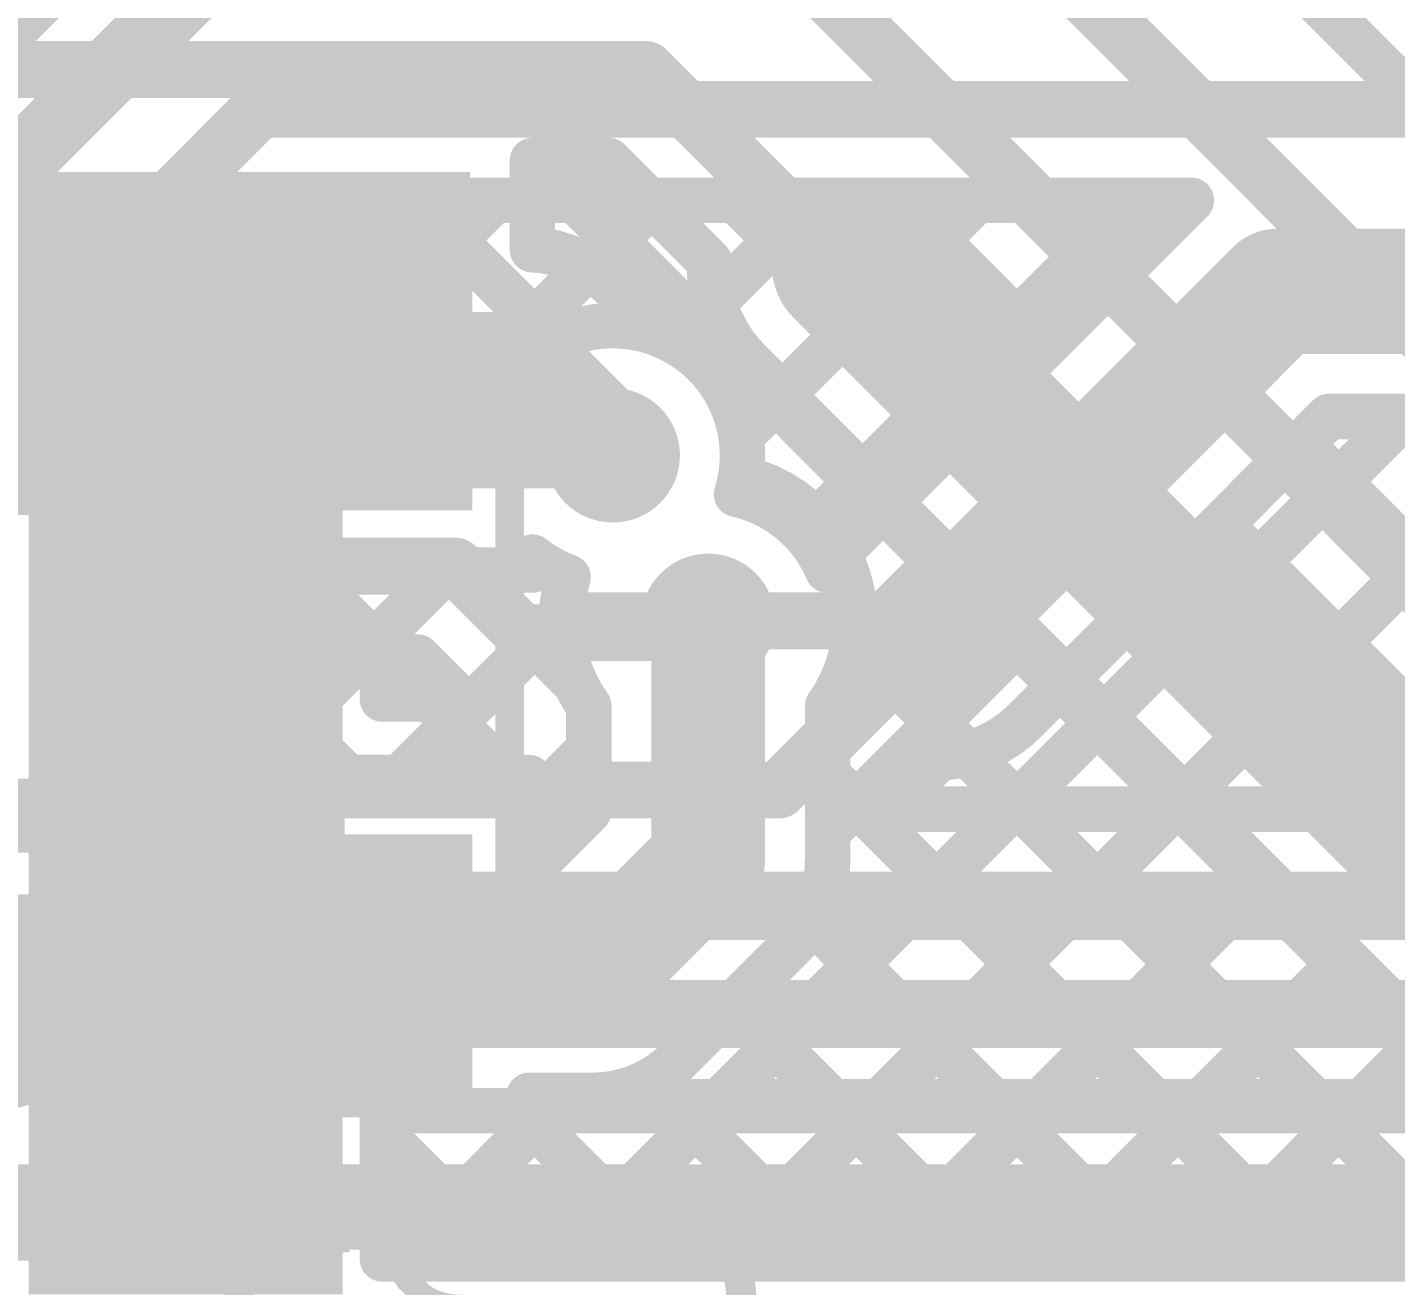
# Model space of a CAD drawing. Header units: millimetres. Extents: x 0 to 214, y 0 to 214.
# Drawn here: x 3.2532 to 3.4938, y 3.0142 to 3.2354 of the extents above; entities that cross this region are included whole.
import ezdxf

# ---------------------------------------------------------------- set-up
doc = ezdxf.new("R2010")
doc.units = ezdxf.units.MM
doc.header["$MEASUREMENT"] = 0
for name, color, linetype in [('BottomLayer', 5, 'Continuous'), ('BottomOverlay', 54, 'Continuous'), ('BottomPaste', 16, 'Continuous'), ('BottomSolder', 6, 'Continuous'), ('TopLayer', 1, 'Continuous'), ('TopOverlay', 2, 'Continuous'), ('TopPaste', 8, 'Continuous'), ('TopSolder', 216, 'Continuous'), ('ViaHoleLayer', 16, 'Continuous')]:
    doc.layers.add(name, color=color, linetype=linetype)
doc.styles.add('Arial', font='', dxfattribs={"height": 0.2})
doc.styles.get('Arial').set_extended_font_data('Arial')

# ---------------------------------------------------------------- blocks, each defined once
blk = doc.blocks.new('CAP_CASE_A_B_2')
at = {"layer": 'BottomLayer'}
for points in [[(-0.07421255, 0.0234252), (-0.03248025, 0.0234252), (-0.03248025, -0.0234252), (-0.07421255, -0.0234252)], [(-0.07421255, 0.0234252), (-0.03248025, 0.0234252), (-0.03248025, -0.0234252), (-0.07421255, -0.0234252)], [(0.03248035, 0.0234252), (0.07421265, 0.0234252), (0.07421265, -0.0234252), (0.03248035, -0.0234252)]]:
    blk.add_hatch(color=5, dxfattribs=at).paths.add_polyline_path(points)
at = {"layer": 'BottomPaste'}
for points in [[(-0.07421255, 0.0234252), (-0.03248025, 0.0234252), (-0.03248025, -0.0234252), (-0.07421255, -0.0234252)], [(-0.07421255, 0.0234252), (-0.03248025, 0.0234252), (-0.03248025, -0.0234252), (-0.07421255, -0.0234252)], [(0.03248035, 0.0234252), (0.07421265, 0.0234252), (0.07421265, -0.0234252), (0.03248035, -0.0234252)]]:
    blk.add_hatch(color=16, dxfattribs=at).paths.add_polyline_path(points)
at = {"layer": 'BottomSolder'}
for points in [[(-0.07821255, 0.0274252), (-0.02848025, 0.0274252), (-0.02848025, -0.0274252), (-0.07821255, -0.0274252)], [(-0.07821255, 0.0274252), (-0.02848025, 0.0274252), (-0.02848025, -0.0274252), (-0.07821255, -0.0274252)], [(0.02848035, 0.0274252), (0.07821265, 0.0274252), (0.07821265, -0.0274252), (0.02848035, -0.0274252)]]:
    blk.add_hatch(color=6, dxfattribs=at).paths.add_polyline_path(points)
at = {"layer": 'BottomOverlay', "const_width": 0.005}
for points in [[(0.059, 0.034), (-0.059, 0.034)], [(-0.0589999, 0.027), (-0.0589999, 0.034)], [(0.059, 0.027), (0.059, 0.034)], [(-0.0589999, -0.034), (-0.0589999, -0.027)], [(0.059, -0.034), (0.059, -0.027)], [(-0.0729536, -0.0399216), (-0.0729536, -0.0299216)], [(-0.068, -0.035), (-0.078, -0.035)], [(0.059, -0.034), (-0.059, -0.034)]]:
    blk.add_lwpolyline(points, dxfattribs=at)
at = {"layer": 'BottomOverlay', "const_width": 0.0025}
for points in [[(-0.06025, 0.034, 1), (-0.05775, 0.034, 1)], [(-0.0602499, 0.034, 1), (-0.0577499, 0.034, 1)], [(0.05775, 0.034, 1), (0.06025, 0.034, 1)], [(0.05775, 0.034, 1), (0.06025, 0.034, 1)], [(-0.0602499, 0.027, 1), (-0.0577499, 0.027, 1)], [(0.05775, 0.027, 1), (0.06025, 0.027, 1)], [(-0.0602499, -0.027, 1), (-0.0577499, -0.027, 1)], [(0.05775, -0.027, 1), (0.06025, -0.027, 1)], [(-0.0742036, -0.0299216, 1), (-0.0717036, -0.0299216, 1)], [(-0.07925, -0.035, 1), (-0.07675, -0.035, 1)], [(-0.06925, -0.035, 1), (-0.06675, -0.035, 1)], [(-0.06025, -0.034, 1), (-0.05775, -0.034, 1)], [(-0.0602499, -0.034, 1), (-0.0577499, -0.034, 1)], [(0.05775, -0.034, 1), (0.06025, -0.034, 1)], [(0.05775, -0.034, 1), (0.06025, -0.034, 1)], [(-0.0742036, -0.0399216, 1), (-0.0717036, -0.0399216, 1)]]:
    blk.add_lwpolyline(points, format="xyb", close=True, dxfattribs=at)
blk = doc.blocks.new('LQFP_100_10')
at = {"layer": 'TopLayer'}
for points in [[(0.28149605, 0.242126), (0.32874015, 0.242126), (0.32874015, 0.230315), (0.28149605, 0.230315)], [(0.28149605, 0.2224409), (0.32874015, 0.2224409), (0.32874015, 0.2106299), (0.28149605, 0.2106299)], [(0.28149605, 0.2027558), (0.32874015, 0.2027558), (0.32874015, 0.1909448), (0.28149605, 0.1909448)], [(0.28149605, 0.1830708), (0.32874015, 0.1830708), (0.32874015, 0.1712598), (0.28149605, 0.1712598)], [(0.28149605, 0.1633858), (0.32874015, 0.1633858), (0.32874015, 0.1515748), (0.28149605, 0.1515748)], [(0.28149605, 0.1437008), (0.32874015, 0.1437008), (0.32874015, 0.1318898), (0.28149605, 0.1318898)], [(0.28149605, 0.1240157), (0.32874015, 0.1240157), (0.32874015, 0.1122047), (0.28149605, 0.1122047)], [(0.28149605, 0.1043307), (0.32874015, 0.1043307), (0.32874015, 0.0925197), (0.28149605, 0.0925197)]]:
    blk.add_hatch(color=1, dxfattribs=at).paths.add_polyline_path(points)
at = {"layer": 'TopPaste'}
for points in [[(0.28149605, 0.242126), (0.32874015, 0.242126), (0.32874015, 0.230315), (0.28149605, 0.230315)], [(0.28149605, 0.2224409), (0.32874015, 0.2224409), (0.32874015, 0.2106299), (0.28149605, 0.2106299)], [(0.28149605, 0.2027558), (0.32874015, 0.2027558), (0.32874015, 0.1909448), (0.28149605, 0.1909448)], [(0.28149605, 0.1830708), (0.32874015, 0.1830708), (0.32874015, 0.1712598), (0.28149605, 0.1712598)], [(0.28149605, 0.1633858), (0.32874015, 0.1633858), (0.32874015, 0.1515748), (0.28149605, 0.1515748)], [(0.28149605, 0.1437008), (0.32874015, 0.1437008), (0.32874015, 0.1318898), (0.28149605, 0.1318898)], [(0.28149605, 0.1240157), (0.32874015, 0.1240157), (0.32874015, 0.1122047), (0.28149605, 0.1122047)], [(0.28149605, 0.1043307), (0.32874015, 0.1043307), (0.32874015, 0.0925197), (0.28149605, 0.0925197)]]:
    blk.add_hatch(color=8, dxfattribs=at).paths.add_polyline_path(points)
at = {"layer": 'TopSolder'}
for points in [[(0.27749605, 0.246126), (0.33274015, 0.246126), (0.33274015, 0.226315), (0.27749605, 0.226315)], [(0.27749605, 0.2264409), (0.33274015, 0.2264409), (0.33274015, 0.2066299), (0.27749605, 0.2066299)], [(0.27749605, 0.2067558), (0.33274015, 0.2067558), (0.33274015, 0.1869448), (0.27749605, 0.1869448)], [(0.27749605, 0.1870708), (0.33274015, 0.1870708), (0.33274015, 0.1672598), (0.27749605, 0.1672598)], [(0.27749605, 0.1673858), (0.33274015, 0.1673858), (0.33274015, 0.1475748), (0.27749605, 0.1475748)], [(0.27749605, 0.1477008), (0.33274015, 0.1477008), (0.33274015, 0.1278898), (0.27749605, 0.1278898)], [(0.27749605, 0.1280157), (0.33274015, 0.1280157), (0.33274015, 0.1082047), (0.27749605, 0.1082047)], [(0.27749605, 0.1083307), (0.33274015, 0.1083307), (0.33274015, 0.0885197), (0.27749605, 0.0885197)]]:
    blk.add_hatch(color=216, dxfattribs=at).paths.add_polyline_path(points)
at = {"layer": 'TopOverlay', "const_width": 0.005}
blk.add_lwpolyline([(0.255, 0.285), (0.285, 0.255)], dxfattribs=at)
at = {"layer": 'TopOverlay', "const_width": 0.0025}
blk.add_lwpolyline([(0.28375, 0.255, 1), (0.28625, 0.255, 1)], format="xyb", close=True, dxfattribs=at)
blk = doc.blocks.new('I__0805_B_261')
at = {"layer": 'BottomLayer'}
for points in [[(-0.06299205, 0.02598425), (-0.01574795, 0.02598425), (-0.01574795, -0.02598425), (-0.06299205, -0.02598425)], [(0.01574815, 0.02598425), (0.06299225, 0.02598425), (0.06299225, -0.02598425), (0.01574815, -0.02598425)]]:
    blk.add_hatch(color=5, dxfattribs=at).paths.add_polyline_path(points)
at = {"layer": 'BottomPaste'}
for points in [[(-0.06299205, 0.02598425), (-0.01574795, 0.02598425), (-0.01574795, -0.02598425), (-0.06299205, -0.02598425)], [(0.01574815, 0.02598425), (0.06299225, 0.02598425), (0.06299225, -0.02598425), (0.01574815, -0.02598425)]]:
    blk.add_hatch(color=16, dxfattribs=at).paths.add_polyline_path(points)
at = {"layer": 'BottomSolder'}
for points in [[(-0.06699205, 0.02998425), (-0.01174795, 0.02998425), (-0.01174795, -0.02998425), (-0.06699205, -0.02998425)], [(0.01174815, 0.02998425), (0.06699225, 0.02998425), (0.06699225, -0.02998425), (0.01174815, -0.02998425)]]:
    blk.add_hatch(color=6, dxfattribs=at).paths.add_polyline_path(points)
at = {"layer": 'BottomOverlay', "const_width": 0.005}
for points in [[(-0.0678425, -0.031), (-0.0678425, 0.031)], [(-0.0678425, 0.031), (0.068, 0.031)], [(0.068, -0.031), (0.068, 0.031)], [(-0.0678425, -0.031), (0.068, -0.031)]]:
    blk.add_lwpolyline(points, dxfattribs=at)
at = {"layer": 'BottomOverlay', "const_width": 0.0025}
for points in [[(-0.0690925, 0.031, 1), (-0.0665925, 0.031, 1)], [(-0.0690925, 0.031, 1), (-0.0665925, 0.031, 1)], [(0.06675, 0.031, 1), (0.06925, 0.031, 1)], [(0.06675, 0.031, 1), (0.06925, 0.031, 1)], [(-0.0690925, -0.031, 1), (-0.0665925, -0.031, 1)], [(-0.0690925, -0.031, 1), (-0.0665925, -0.031, 1)], [(0.06675, -0.031, 1), (0.06925, -0.031, 1)], [(0.06675, -0.031, 1), (0.06925, -0.031, 1)]]:
    blk.add_lwpolyline(points, format="xyb", close=True, dxfattribs=at)

msp = doc.modelspace()

# ---------------------------------------------------------------- hatches: boundary and pattern name
at = {"layer": 'BottomLayer'}
for points in [[(3.202, 3.151), (3.331, 3.151), (3.331, 3.21), (3.202, 3.21)], [(3.212, 3.048), (3.329, 3.048), (3.329, 3.083), (3.212, 3.083)]]:
    msp.add_hatch(color=5, dxfattribs=at).paths.add_polyline_path(points)
h = msp.add_hatch(color=5, dxfattribs=at)
edge = h.paths.add_edge_path()
edge.add_arc((3.3561409, 3.1601726), 0.011811, 0, 360)
h = msp.add_hatch(color=5, dxfattribs=at)
edge = h.paths.add_edge_path()
edge.add_arc((3.3729204, 3.1310795), 0.011811, 0, 360)
at = {"layer": 'BottomSolder'}
h = msp.add_hatch(color=6, dxfattribs=at)
edge = h.paths.add_edge_path()
edge.add_arc((3.3729204, 3.1310795), 0.0099055, 0, 360)
at = {"layer": 'TopLayer'}
h = msp.add_hatch(color=1, dxfattribs=at)
edge = h.paths.add_edge_path()
edge.add_arc((3.3561409, 3.1601726), 0.011811, 0, 360)
h = msp.add_hatch(color=1, dxfattribs=at)
edge = h.paths.add_edge_path()
edge.add_arc((3.3729204, 3.1310795), 0.011811, 0, 360)
at = {"layer": 'TopSolder'}
h = msp.add_hatch(color=216, dxfattribs=at)
edge = h.paths.add_edge_path()
edge.add_arc((3.3729204, 3.1310795), 0.0099055, 0, 360)
at = {"layer": 'ViaHoleLayer'}
h = msp.add_hatch(color=16, dxfattribs=at)
edge = h.paths.add_edge_path()
edge.add_arc((3.3561409, 3.1601726), 0.0059055, 0, 360)
h = msp.add_hatch(color=16, dxfattribs=at)
edge = h.paths.add_edge_path()
edge.add_arc((3.3729204, 3.1310795), 0.0059055, 0, 360)

# ---------------------------------------------------------------- linework, layer by layer
at = {"layer": 'BottomLayer'}
for points, const_width in [([(3.4087157, 3.3112843), (3.568, 3.152)], 0.008), ([(3.3961059, 3.2838941), (3.549, 3.131)], 0.01), ([(3.389, 3.246), (3.525, 3.11)], 0.01), ([(3.1289683, 3.228), (3.362, 3.228)], 0.01), ([(3.362, 3.228), (3.3966487, 3.1933513)], 0.01), ([(3.342, 3.212), (3.3553726, 3.212)], 0.008), ([(3.342, 3.196321), (3.342, 3.212)], 0.008), ([(3.3424821, 3.212), (3.5079821, 3.0465)], 0.008), ([(3.3553726, 3.212), (3.3731643, 3.1942083)], 0.008), ([(3.3518623, 3.193299), (3.3629679, 3.2044046)], 0.008), ([(3.3966487, 3.1933513), (3.702, 2.888)], 0.025), ([(3.3558518, 3.1901601), (3.3646915, 3.1813204)], 0.008), ([(3.3670523, 3.1802047), (3.3739851, 3.1871375)], 0.008), ([(3.304, 3.1753464), (3.3409671, 3.1753464)], 0.02), ([(3.3409671, 3.1753464), (3.3561409, 3.1601726)], 0.02), ([(3.3800317, 3.1767343), (3.5102679, 3.0464981)], 0.008), ([(3.3786981, 3.1635662), (3.3859489, 3.170817)], 0.008), ([(3.3919422, 3.148526), (3.4000911, 3.1566749)], 0.008), ([(3.3983481, 3.1266476), (3.4142332, 3.1425327)], 0.008), ([(3.258162, 3.14), (3.342, 3.14)], 0.008), ([(3.258162, 3.127883), (3.270279, 3.14)], 0.008), ([(3.258162, 3.0995987), (3.2985633, 3.14)], 0.008), ([(3.258162, 3.0993269), (3.258162, 3.14)], 0.008), ([(3.2730606, 3.14), (3.3095409, 3.1035197)], 0.008), ([(3.2903673, 3.1035197), (3.3268476, 3.14)], 0.008), ([(3.3013449, 3.14), (3.3378252, 3.1035197)], 0.008), ([(3.3296292, 3.14), (3.3495895, 3.1200397)], 0.008), ([(3.3729204, 3.0889204), (3.3729204, 3.1310795)], 0.02), ([(3.3186516, 3.1035197), (3.3471256, 3.1319937)], 0.008), ([(3.3511094, 3.1310795), (3.3729204, 3.1310795)], 0.01), ([(3.3729204, 3.1310795), (3.3947314, 3.1310795)], 0.01), ([(3.3939204, 3.0939356), (3.4283754, 3.1283906)], 0.008), ([(3.3985079, 3.1276899), (3.4796978, 3.0465)], 0.008), ([(3.258162, 3.1266143), (3.2812566, 3.1035197)], 0.008), ([(3.3519204, 3.0976188), (3.3519204, 3.1160726)], 0.008), ([(3.3939204, 3.0889204), (3.3939204, 3.1160726)], 0.008), ([(3.3747691, 3.0465), (3.4425175, 3.1142484)], 0.008), ([(3.3414252, 3.098009), (3.3519204, 3.1085042)], 0.008), ([(3.2665748, 3.1035197), (3.3414252, 3.1035197)], 0.008), ([(3.2665748, 3.094), (3.2665748, 3.1035197)], 0.008), ([(3.3378252, 3.1035197), (3.3414252, 3.0999197)], 0.008), ([(3.3414252, 3.0896535), (3.3414252, 3.1035197)], 0.008), ([(3.3939204, 3.1039931), (3.4514135, 3.0465)], 0.008), ([(3.201162, 3.0993269), (3.258162, 3.0993269)], 0.008), ([(3.2528902, 3.0943269), (3.2578902, 3.0993269)], 0.008), ([(3.2571651, 3.0993269), (3.262492, 3.094)], 0.008), ([(3.304, 3.0686535), (3.304, 3.0995196)], 0.01), ([(3.3414252, 3.0999197), (3.3478233, 3.0935217)], 0.008), ([(3.4030534, 3.0465), (3.4566597, 3.1001063)], 0.008), ([(3.3439551, 3.0896535), (3.3519204, 3.0976188)], 0.008), ([(3.198162, 3.0943269), (3.261162, 3.0943269)], 0.008), ([(3.261162, 3.094), (3.2665748, 3.094)], 0.008), ([(3.3526535, 3.0686535), (3.3729204, 3.0889204)], 0.02), ([(3.4313377, 3.0465), (3.4708018, 3.0859641)], 0.008), ([(3.3911441, 3.0784851), (3.4231292, 3.0465)], 0.008), ([(3.304, 3.0686535), (3.3526535, 3.0686535)], 0.02), ([(3.3675382, 3.0538398), (3.3877341, 3.0740357)], 0.008), ([(3.459622, 3.0465), (3.484944, 3.071822)], 0.008), ([(3.3775217, 3.0638233), (3.3948449, 3.0465)], 0.008), ([(3.4879063, 3.0465), (3.4990861, 3.0576798)], 0.008), ([(3.3627956, 3.050265), (3.3665606, 3.0465)], 0.008), ([(3.3414252, 3.0476535), (3.3526535, 3.0476535)], 0.008), ([(3.3414252, 3.0465), (3.51, 3.0465)], 0.008), ([(2.864, 3.028), (3.51, 3.028)], 0.015)]:
    msp.add_lwpolyline(points, dxfattribs=dict(at, const_width=const_width))
for points, const_width in [([(3.3595, 3.228, 1), (3.3645, 3.228, 1)], 0.005), ([(3.3595, 3.228, 1), (3.3645, 3.228, 1)], 0.005), ([(3.34, 3.212, 1), (3.344, 3.212, 1)], 0.004), ([(3.34, 3.212, 1), (3.344, 3.212, 1)], 0.004), ([(3.3404821, 3.212, 1), (3.3444821, 3.212, 1)], 0.004), ([(3.3533726, 3.212, 1), (3.3573726, 3.212, 1)], 0.004), ([(3.3533726, 3.212, 1), (3.3573726, 3.212, 1)], 0.004), ([(3.3609679, 3.2044046, 1), (3.3649679, 3.2044046, 1)], 0.004), ([(3.3903987, 3.1933513, 1), (3.4028987, 3.1933513, 1)], 0.0125), ([(3.34, 3.196321, 1), (3.344, 3.196321, 1)], 0.004), ([(3.34, 3.196321, 1), (3.344, 3.196321, 1)], 0.004), ([(3.34, 3.196321, 1), (3.344, 3.196321, 1)], 0.004), ([(3.3498623, 3.193299, 1), (3.3538623, 3.193299, 1)], 0.004), ([(3.3711643, 3.1942083, 1), (3.3751643, 3.1942083, 1)], 0.004), ([(3.3711643, 3.1942083, 1), (3.3751643, 3.1942083, 1)], 0.004), ([(3.3941487, 3.1933513, 1), (3.3991487, 3.1933513, 1)], 0.005), ([(3.3538163, 3.1901956, 1), (3.3578163, 3.1901956, 1)], 0.004), ([(3.3538518, 3.1901601, 1), (3.3578518, 3.1901601, 1)], 0.004), ([(3.3538518, 3.1901601, 1), (3.3578518, 3.1901601, 1)], 0.004), ([(3.3719851, 3.1871375, 1), (3.3759851, 3.1871375, 1)], 0.004), ([(3.299, 3.1753464, 1), (3.309, 3.1753464, 1)], 0.01), ([(3.3359671, 3.1753464, 1), (3.3459671, 3.1753464, 1)], 0.01), ([(3.3359671, 3.1753464, 1), (3.3459671, 3.1753464, 1)], 0.01), ([(3.3626915, 3.1813204, 1), (3.3666915, 3.1813204, 1)], 0.004), ([(3.3626915, 3.1813204, 1), (3.3666915, 3.1813204, 1)], 0.004), ([(3.3650523, 3.1802047, 1), (3.3690523, 3.1802047, 1)], 0.004), ([(3.3780317, 3.1767343, 1), (3.3820317, 3.1767343, 1)], 0.004), ([(3.3780317, 3.1767343, 1), (3.3820317, 3.1767343, 1)], 0.004), ([(3.3839489, 3.170817, 1), (3.3879489, 3.170817, 1)], 0.004), ([(3.3511409, 3.1601726, 1), (3.3611409, 3.1601726, 1)], 0.01), ([(3.3766981, 3.1635662, 1), (3.3806981, 3.1635662, 1)], 0.004), ([(3.3769519, 3.1601726, 1), (3.3809519, 3.1601726, 1)], 0.004), ([(3.3769519, 3.1601726, 1), (3.3809519, 3.1601726, 1)], 0.004), ([(3.376613, 3.1562549, 1), (3.380613, 3.1562549, 1)], 0.004), ([(3.376613, 3.1562549, 1), (3.380613, 3.1562549, 1)], 0.004), ([(3.3980911, 3.1566749, 1), (3.4020911, 3.1566749, 1)], 0.004), ([(3.3899422, 3.148526, 1), (3.3939422, 3.148526, 1)], 0.004), ([(3.34, 3.1422735, 1), (3.344, 3.1422735, 1)], 0.004), ([(3.4122332, 3.1425327, 1), (3.4162332, 3.1425327, 1)], 0.004), ([(3.256162, 3.14, 1), (3.260162, 3.14, 1)], 0.004), ([(3.256162, 3.14, 1), (3.260162, 3.14, 1)], 0.004), ([(3.268279, 3.14, 1), (3.272279, 3.14, 1)], 0.004), ([(3.2710606, 3.14, 1), (3.2750606, 3.14, 1)], 0.004), ([(3.2965633, 3.14, 1), (3.3005633, 3.14, 1)], 0.004), ([(3.2993449, 3.14, 1), (3.3033449, 3.14, 1)], 0.004), ([(3.3248476, 3.14, 1), (3.3288476, 3.14, 1)], 0.004), ([(3.3276292, 3.14, 1), (3.3316292, 3.14, 1)], 0.004), ([(3.34, 3.14, 1), (3.344, 3.14, 1)], 0.004), ([(3.3462784, 3.1387594, 1), (3.3502784, 3.1387594, 1)], 0.004), ([(3.3462784, 3.1387594, 1), (3.3502784, 3.1387594, 1)], 0.004), ([(3.3679204, 3.1310795, 1), (3.3779204, 3.1310795, 1)], 0.01), ([(3.3451256, 3.1319937, 1), (3.3491256, 3.1319937, 1)], 0.004), ([(3.3486094, 3.1310795, 1), (3.3536094, 3.1310795, 1)], 0.005), ([(3.3704204, 3.1310795, 1), (3.3754204, 3.1310795, 1)], 0.005), ([(3.3704204, 3.1310795, 1), (3.3754204, 3.1310795, 1)], 0.005), ([(3.3922314, 3.1310795, 1), (3.3972314, 3.1310795, 1)], 0.005), ([(3.3967314, 3.1310795, 1), (3.4007314, 3.1310795, 1)], 0.004), ([(3.3967314, 3.1310795, 1), (3.4007314, 3.1310795, 1)], 0.004), ([(3.256162, 3.127883, 1), (3.260162, 3.127883, 1)], 0.004), ([(3.3965079, 3.1276899, 1), (3.4005079, 3.1276899, 1)], 0.004), ([(3.4263754, 3.1283906, 1), (3.4303754, 3.1283906, 1)], 0.004), ([(3.256162, 3.1266143, 1), (3.260162, 3.1266143, 1)], 0.004), ([(3.3963481, 3.1266476, 1), (3.4003481, 3.1266476, 1)], 0.004), ([(3.3475895, 3.1200397, 1), (3.3515895, 3.1200397, 1)], 0.004), ([(3.3499204, 3.1160726, 1), (3.3539204, 3.1160726, 1)], 0.004), ([(3.3499204, 3.1160726, 1), (3.3539204, 3.1160726, 1)], 0.004), ([(3.3919204, 3.1160726, 1), (3.3959204, 3.1160726, 1)], 0.004), ([(3.3919204, 3.1160726, 1), (3.3959204, 3.1160726, 1)], 0.004), ([(3.4405175, 3.1142484, 1), (3.4445175, 3.1142484, 1)], 0.004), ([(3.3499204, 3.1085042, 1), (3.3539204, 3.1085042, 1)], 0.004), ([(3.2645748, 3.1035197, 1), (3.2685748, 3.1035197, 1)], 0.004), ([(3.2645748, 3.1035197, 1), (3.2685748, 3.1035197, 1)], 0.004), ([(3.2792566, 3.1035197, 1), (3.2832566, 3.1035197, 1)], 0.004), ([(3.2883673, 3.1035197, 1), (3.2923673, 3.1035197, 1)], 0.004), ([(3.3075409, 3.1035197, 1), (3.3115409, 3.1035197, 1)], 0.004), ([(3.3166516, 3.1035197, 1), (3.3206516, 3.1035197, 1)], 0.004), ([(3.3358252, 3.1035197, 1), (3.3398252, 3.1035197, 1)], 0.004), ([(3.3358252, 3.1035197, 1), (3.3398252, 3.1035197, 1)], 0.004), ([(3.3394252, 3.1035197, 1), (3.3434252, 3.1035197, 1)], 0.004), ([(3.3394252, 3.1035197, 1), (3.3434252, 3.1035197, 1)], 0.004), ([(3.3919204, 3.1039931, 1), (3.3959204, 3.1039931, 1)], 0.004), ([(3.2551651, 3.0993269, 1), (3.2591651, 3.0993269, 1)], 0.004), ([(3.2558902, 3.0993269, 1), (3.2598902, 3.0993269, 1)], 0.004), ([(3.256162, 3.0995987, 1), (3.260162, 3.0995987, 1)], 0.004), ([(3.256162, 3.0993269, 1), (3.260162, 3.0993269, 1)], 0.004), ([(3.256162, 3.0993269, 1), (3.260162, 3.0993269, 1)], 0.004), ([(3.3015, 3.0995196, 1), (3.3065, 3.0995196, 1)], 0.005), ([(3.3394252, 3.0999197, 1), (3.3434252, 3.0999197, 1)], 0.004), ([(3.3394252, 3.0999197, 1), (3.3434252, 3.0999197, 1)], 0.004), ([(3.4546597, 3.1001063, 1), (3.4586597, 3.1001063, 1)], 0.004), ([(3.3394252, 3.098009, 1), (3.3434252, 3.098009, 1)], 0.004), ([(3.3499204, 3.0976188, 1), (3.3539204, 3.0976188, 1)], 0.004), ([(3.3499204, 3.0976188, 1), (3.3539204, 3.0976188, 1)], 0.004), ([(3.2508902, 3.0943269, 1), (3.2548902, 3.0943269, 1)], 0.004), ([(3.259162, 3.0943269, 1), (3.263162, 3.0943269, 1)], 0.004), ([(3.259162, 3.094, 1), (3.263162, 3.094, 1)], 0.004), ([(3.260492, 3.094, 1), (3.264492, 3.094, 1)], 0.004), ([(3.2645748, 3.094, 1), (3.2685748, 3.094, 1)], 0.004), ([(3.2645748, 3.094, 1), (3.2685748, 3.094, 1)], 0.004), ([(3.3458233, 3.0935217, 1), (3.3498233, 3.0935217, 1)], 0.004), ([(3.3679204, 3.0889204, 1), (3.3779204, 3.0889204, 1)], 0.01), ([(3.3679204, 3.0889204, 1), (3.3779204, 3.0889204, 1)], 0.01), ([(3.3919204, 3.0939356, 1), (3.3959204, 3.0939356, 1)], 0.004), ([(3.3394252, 3.0896535, 1), (3.3434252, 3.0896535, 1)], 0.004), ([(3.3419551, 3.0896535, 1), (3.3459551, 3.0896535, 1)], 0.004), ([(3.3919204, 3.0889204, 1), (3.3959204, 3.0889204, 1)], 0.004), ([(3.3919204, 3.0889204, 1), (3.3959204, 3.0889204, 1)], 0.004), ([(3.3919204, 3.0889204, 1), (3.3959204, 3.0889204, 1)], 0.004), ([(3.4688018, 3.0859641, 1), (3.4728018, 3.0859641, 1)], 0.004), ([(3.3891441, 3.0784851, 1), (3.3931441, 3.0784851, 1)], 0.004), ([(3.299, 3.0686535, 1), (3.309, 3.0686535, 1)], 0.01), ([(3.3476535, 3.0686535, 1), (3.3576535, 3.0686535, 1)], 0.01), ([(3.3476535, 3.0686535, 1), (3.3576535, 3.0686535, 1)], 0.01), ([(3.3857341, 3.0740357, 1), (3.3897341, 3.0740357, 1)], 0.004), ([(3.3857341, 3.0740357, 1), (3.3897341, 3.0740357, 1)], 0.004), ([(3.3857696, 3.0740712, 1), (3.3897696, 3.0740712, 1)], 0.004), ([(3.482944, 3.071822, 1), (3.486944, 3.071822, 1)], 0.004), ([(3.3015, 3.0686535, 1), (3.3065, 3.0686535, 1)], 0.005), ([(3.3755217, 3.0638233, 1), (3.3795217, 3.0638233, 1)], 0.004), ([(3.3655027, 3.0538043, 1), (3.3695027, 3.0538043, 1)], 0.004), ([(3.3655382, 3.0538398, 1), (3.3695382, 3.0538398, 1)], 0.004), ([(3.3655382, 3.0538398, 1), (3.3695382, 3.0538398, 1)], 0.004), ([(3.3607956, 3.050265, 1), (3.3647956, 3.050265, 1)], 0.004), ([(3.3394252, 3.0476535, 1), (3.3434252, 3.0476535, 1)], 0.004), ([(3.3394252, 3.0465, 1), (3.3434252, 3.0465, 1)], 0.004), ([(3.3506535, 3.0476535, 1), (3.3546535, 3.0476535, 1)], 0.004), ([(3.3506535, 3.0476535, 1), (3.3546535, 3.0476535, 1)], 0.004), ([(3.3506535, 3.0476535, 1), (3.3546535, 3.0476535, 1)], 0.004), ([(3.3645606, 3.0465, 1), (3.3685606, 3.0465, 1)], 0.004), ([(3.3727691, 3.0465, 1), (3.3767691, 3.0465, 1)], 0.004), ([(3.3928449, 3.0465, 1), (3.3968449, 3.0465, 1)], 0.004), ([(3.4010534, 3.0465, 1), (3.4050534, 3.0465, 1)], 0.004), ([(3.4211292, 3.0465, 1), (3.4251292, 3.0465, 1)], 0.004), ([(3.4293377, 3.0465, 1), (3.4333377, 3.0465, 1)], 0.004), ([(3.4494135, 3.0465, 1), (3.4534135, 3.0465, 1)], 0.004), ([(3.457622, 3.0465, 1), (3.461622, 3.0465, 1)], 0.004), ([(3.4776978, 3.0465, 1), (3.4816978, 3.0465, 1)], 0.004), ([(3.4859063, 3.0465, 1), (3.4899063, 3.0465, 1)], 0.004)]:
    msp.add_lwpolyline(points, format="xyb", close=True, dxfattribs=dict(at, const_width=const_width))
at = {"layer": 'BottomLayer', "const_width": 0.008}
for points in [[(3.342, 3.196321, -0.186773066002969), (3.3558518, 3.1901601)], [(3.342, 3.196321, -0.186154829830838), (3.3558163, 3.1901956)], [(3.3800317, 3.1767343, -0.2084093658233882), (3.3731643, 3.1942083)], [(3.3646915, 3.1813204, -0.3056600013879675), (3.3789519, 3.1601726)], [(3.3789519, 3.1601726, -0.04317674587471282), (3.378613, 3.1562549)], [(3.378613, 3.1562549, -0.3504828648823999), (3.3987314, 3.1310795)], [(3.3482784, 3.1387594, -0.07935057105303076), (3.342, 3.1422735)], [(3.3519204, 3.1160726, -0.2348258555210549), (3.3482784, 3.1387594)], [(3.3987314, 3.1310795, -0.1563731264511508), (3.3939204, 3.1160726)], [(3.3939204, 3.0889204, -0.1995335436567445), (3.3877341, 3.0740357)], [(3.3939204, 3.0889204, -0.198912367379658), (3.3877696, 3.0740712)], [(3.3675382, 3.0538398, -0.1995335436567314), (3.3526535, 3.0476535)], [(3.3675027, 3.0538043, -0.198912367379658), (3.3526535, 3.0476535)]]:
    msp.add_lwpolyline(points, format="xyb", dxfattribs=at)
at = {"layer": 'TopLayer'}
for points, const_width in [([(3.2289945, 3.2130361), (3.274771, 3.2588126)], 0.008), ([(3.194, 3.154), (3.286811, 3.246811)], 0.012), ([(3.124, 3.051), (3.294, 3.221)], 0.01), ([(3.294, 3.221), (3.632, 3.221)], 0.01), ([(3.2729117, 3.1772843), (3.3006274, 3.205)], 0.008), ([(3.2792885, 3.1772938), (3.3069947, 3.205)], 0.008), ([(3.3006274, 3.205), (3.4579003, 3.205)], 0.008), ([(3.3076578, 3.1773788), (3.335279, 3.205)], 0.008), ([(3.3211978, 3.205), (3.345729, 3.1804688)], 0.008), ([(3.3359421, 3.1773788), (3.3635633, 3.205)], 0.008), ([(3.3494821, 3.205), (3.4036848, 3.1507974)], 0.008), ([(3.3670523, 3.1802047), (3.3918476, 3.205)], 0.008), ([(3.3777664, 3.205), (3.4178269, 3.1649395)], 0.008), ([(3.3786981, 3.1635662), (3.4201319, 3.205)], 0.008), ([(3.3898186, 3.1464024), (3.4484162, 3.205)], 0.008), ([(3.3974437, 3.1445563), (3.4574046, 3.2045172)], 0.008), ([(3.4060507, 3.205), (3.4319691, 3.1790817)], 0.008), ([(3.434335, 3.205), (3.4461112, 3.1932238)], 0.008), ([(3.2967705, 3.2011431), (3.3205347, 3.1773788)], 0.008), ([(3.413, 3.129), (3.473, 3.189)], 0.022), ([(3.473, 3.189), (3.9440121, 3.189)], 0.022), ([(3.2826283, 3.1870009), (3.2922504, 3.1773788)], 0.008), ([(3.2729117, 3.1772843), (3.2791966, 3.1772843)], 0.008), ([(3.2809866, 3.1773788), (3.3411646, 3.1773788)], 0.008), ([(3.4262227, 3.0979536), (3.4952691, 3.167)], 0.008), ([(3.4285563, 3.1134437), (3.4821126, 3.167)], 0.008), ([(3.454507, 3.0979536), (3.5235534, 3.167)], 0.008), ([(3.4821126, 3.167), (3.9319116, 3.167)], 0.008), ([(3.4827913, 3.0979536), (3.5518377, 3.167)], 0.008), ([(3.2809866, 3.1603788), (3.3549347, 3.1603788)], 0.012), ([(3.4772238, 3.1621112), (3.5413814, 3.0979536)], 0.008), ([(3.4630817, 3.1479691), (3.5130971, 3.0979536)], 0.008), ([(3.2809866, 3.1406937), (3.3284575, 3.1406937)], 0.01), ([(3.3284575, 3.1406937), (3.3401512, 3.129)], 0.01), ([(3.3708409, 3.129), (3.3729204, 3.1310795)], 0.01), ([(3.4489395, 3.1338269), (3.4848128, 3.0979536)], 0.008), ([(3.3401512, 3.129), (3.3708409, 3.129)], 0.01), ([(3.3853236, 3.1013236), (3.413, 3.129)], 0.01), ([(3.3156087, 3.1246937), (3.3218301, 3.1246937)], 0.008), ([(3.3156087, 3.1182291), (3.3156087, 3.1237882)], 0.008), ([(3.3166512, 3.1246937), (3.3240213, 3.1173236)], 0.008), ([(3.3218301, 3.1246937), (3.3288236, 3.1177002)], 0.008), ([(3.4347974, 3.1196848), (3.4565285, 3.0979536)], 0.008), ([(3.3156087, 3.1173236), (3.3292122, 3.1173236)], 0.008), ([(3.404581, 3.0979536), (3.4136366, 3.1070092)], 0.008), ([(3.4184994, 3.1076984), (3.4282442, 3.0979536)], 0.008), ([(3.2809866, 3.1013236), (3.3853236, 3.1013236)], 0.01), ([(3.404581, 3.0979536), (3.8628652, 3.0979536)], 0.008), ([(3.2809866, 3.0816386), (3.2810811, 3.0815441)], 0.012), ([(3.2810811, 3.0815441), (3.3022571, 3.0815441)], 0.012), ([(3.3022571, 3.0815441), (3.3028476, 3.0809536)], 0.012), ([(3.3028476, 3.0809536), (3.8699068, 3.0809536)], 0.012), ([(3.2809866, 3.0619536), (3.8777768, 3.0619536)], 0.012), ([(3.3156087, 3.0449536), (3.8777768, 3.0449536)], 0.008), ([(3.3156087, 3.039489), (3.3156087, 3.0449536)], 0.008), ([(3.3188832, 3.0188984), (3.3449384, 3.0449536)], 0.008), ([(3.3398227, 3.0449536), (3.3658779, 3.0188984)], 0.008), ([(3.3471675, 3.0188984), (3.3732227, 3.0449536)], 0.008), ([(3.368107, 3.0449536), (3.3941622, 3.0188984)], 0.008), ([(3.3754518, 3.0188984), (3.401507, 3.0449536)], 0.008), ([(3.3963913, 3.0449536), (3.4224465, 3.0188984)], 0.008), ([(3.4037361, 3.0188984), (3.4297913, 3.0449536)], 0.008), ([(3.4246756, 3.0449536), (3.4507308, 3.0188984)], 0.008), ([(3.4320204, 3.0188984), (3.4580756, 3.0449536)], 0.008), ([(3.4529599, 3.0449536), (3.4790151, 3.0188984)], 0.008), ([(3.4603047, 3.0188984), (3.4863599, 3.0449536)], 0.008), ([(3.4812442, 3.0449536), (3.5072994, 3.0188984)], 0.008), ([(3.488589, 3.0188984), (3.5146442, 3.0449536)], 0.008), ([(3.3156087, 3.0408833), (3.3375936, 3.0188984)], 0.008), ([(3.3156087, 3.025363), (3.3156087, 3.039489)], 0.008), ([(3.3156087, 3.025363), (3.3156087, 3.039489)], 0.008), ([(3.3156087, 3.0198039), (3.3156087, 3.025363)], 0.008), ([(3.2425835, 3.0225835), (3.2809866, 3.0225835)], 0.008), ([(3.3156087, 3.0188984), (3.852271, 3.0188984)], 0.008)]:
    msp.add_lwpolyline(points, dxfattribs=dict(at, const_width=const_width))
for points, const_width in [([(3.2915, 3.221, 1), (3.2965, 3.221, 1)], 0.005), ([(3.2915, 3.221, 1), (3.2965, 3.221, 1)], 0.005), ([(3.2986274, 3.205, 1), (3.3026274, 3.205, 1)], 0.004), ([(3.2986274, 3.205, 1), (3.3026274, 3.205, 1)], 0.004), ([(3.3049947, 3.205, 1), (3.3089947, 3.205, 1)], 0.004), ([(3.3191978, 3.205, 1), (3.3231978, 3.205, 1)], 0.004), ([(3.333279, 3.205, 1), (3.337279, 3.205, 1)], 0.004), ([(3.3474821, 3.205, 1), (3.3514821, 3.205, 1)], 0.004), ([(3.3615633, 3.205, 1), (3.3655633, 3.205, 1)], 0.004), ([(3.3757664, 3.205, 1), (3.3797664, 3.205, 1)], 0.004), ([(3.3898476, 3.205, 1), (3.3938476, 3.205, 1)], 0.004), ([(3.4040507, 3.205, 1), (3.4080507, 3.205, 1)], 0.004), ([(3.4181319, 3.205, 1), (3.4221319, 3.205, 1)], 0.004), ([(3.432335, 3.205, 1), (3.436335, 3.205, 1)], 0.004), ([(3.4464162, 3.205, 1), (3.4504162, 3.205, 1)], 0.004), ([(3.4554046, 3.2045172, 1), (3.4594046, 3.2045172, 1)], 0.004), ([(3.4559003, 3.205, 1), (3.4599003, 3.205, 1)], 0.004), ([(3.2947705, 3.2011431, 1), (3.2987705, 3.2011431, 1)], 0.004), ([(3.4675, 3.189, 1), (3.4785, 3.189, 1)], 0.011), ([(3.4675, 3.189, 1), (3.4785, 3.189, 1)], 0.011), ([(3.4441112, 3.1932238, 1), (3.4481112, 3.1932238, 1)], 0.004), ([(3.2806283, 3.1870009, 1), (3.2846283, 3.1870009, 1)], 0.004), ([(3.343729, 3.1804688, 1), (3.347729, 3.1804688, 1)], 0.004), ([(3.3650523, 3.1802047, 1), (3.3690523, 3.1802047, 1)], 0.004), ([(3.4299691, 3.1790817, 1), (3.4339691, 3.1790817, 1)], 0.004), ([(3.2709117, 3.1772843, 1), (3.2749117, 3.1772843, 1)], 0.004), ([(3.2709117, 3.1772843, 1), (3.2749117, 3.1772843, 1)], 0.004), ([(3.2771966, 3.1772843, 1), (3.2811966, 3.1772843, 1)], 0.004), ([(3.2772885, 3.1772938, 1), (3.2812885, 3.1772938, 1)], 0.004), ([(3.2789866, 3.1773788, 1), (3.2829866, 3.1773788, 1)], 0.004), ([(3.2902504, 3.1773788, 1), (3.2942504, 3.1773788, 1)], 0.004), ([(3.3056578, 3.1773788, 1), (3.3096578, 3.1773788, 1)], 0.004), ([(3.3185347, 3.1773788, 1), (3.3225347, 3.1773788, 1)], 0.004), ([(3.3339421, 3.1773788, 1), (3.3379421, 3.1773788, 1)], 0.004), ([(3.3391646, 3.1773788, 1), (3.3431646, 3.1773788, 1)], 0.004), ([(3.3391646, 3.1773788, 1), (3.3431646, 3.1773788, 1)], 0.004), ([(3.4801126, 3.167, 1), (3.4841126, 3.167, 1)], 0.004), ([(3.4801126, 3.167, 1), (3.4841126, 3.167, 1)], 0.004), ([(3.4932691, 3.167, 1), (3.4972691, 3.167, 1)], 0.004), ([(3.3766981, 3.1635662, 1), (3.3806981, 3.1635662, 1)], 0.004), ([(3.4158269, 3.1649395, 1), (3.4198269, 3.1649395, 1)], 0.004), ([(3.2779866, 3.1603788, 1), (3.2839866, 3.1603788, 1)], 0.006), ([(3.3519347, 3.1603788, 1), (3.3579347, 3.1603788, 1)], 0.006), ([(3.4752238, 3.1621112, 1), (3.4792238, 3.1621112, 1)], 0.004), ([(3.3769519, 3.1601726, 1), (3.3809519, 3.1601726, 1)], 0.004), ([(3.3769519, 3.1601726, 1), (3.3809519, 3.1601726, 1)], 0.004), ([(3.3759044, 3.1533394, 1), (3.3799044, 3.1533394, 1)], 0.004), ([(3.3759044, 3.1533394, 1), (3.3799044, 3.1533394, 1)], 0.004), ([(3.4016848, 3.1507974, 1), (3.4056848, 3.1507974, 1)], 0.004), ([(3.4610817, 3.1479691, 1), (3.4650817, 3.1479691, 1)], 0.004), ([(3.3878186, 3.1464024, 1), (3.3918186, 3.1464024, 1)], 0.004), ([(3.3954437, 3.1445563, 1), (3.3994437, 3.1445563, 1)], 0.004), ([(3.3954437, 3.1445563, 1), (3.3994437, 3.1445563, 1)], 0.004), ([(3.2784866, 3.1406937, 1), (3.2834866, 3.1406937, 1)], 0.005), ([(3.3259575, 3.1406937, 1), (3.3309575, 3.1406937, 1)], 0.005), ([(3.3259575, 3.1406937, 1), (3.3309575, 3.1406937, 1)], 0.005), ([(3.3919287, 3.1399674, 1), (3.3959287, 3.1399674, 1)], 0.004), ([(3.3919287, 3.1399674, 1), (3.3959287, 3.1399674, 1)], 0.004), ([(3.4075, 3.129, 1), (3.4185, 3.129, 1)], 0.011), ([(3.3704204, 3.1310795, 1), (3.3754204, 3.1310795, 1)], 0.005), ([(3.4469395, 3.1338269, 1), (3.4509395, 3.1338269, 1)], 0.004), ([(3.3376512, 3.129, 1), (3.3426512, 3.129, 1)], 0.005), ([(3.3376512, 3.129, 1), (3.3426512, 3.129, 1)], 0.005), ([(3.3683409, 3.129, 1), (3.3733409, 3.129, 1)], 0.005), ([(3.3683409, 3.129, 1), (3.3733409, 3.129, 1)], 0.005), ([(3.4105, 3.129, 1), (3.4155, 3.129, 1)], 0.005), ([(3.3136087, 3.1246937, 1), (3.3176087, 3.1246937, 1)], 0.004), ([(3.3136087, 3.1237882, 1), (3.3176087, 3.1237882, 1)], 0.004), ([(3.3146512, 3.1246937, 1), (3.3186512, 3.1246937, 1)], 0.004), ([(3.3198301, 3.1246937, 1), (3.3238301, 3.1246937, 1)], 0.004), ([(3.3198301, 3.1246937, 1), (3.3238301, 3.1246937, 1)], 0.004), ([(3.3136087, 3.1182291, 1), (3.3176087, 3.1182291, 1)], 0.004), ([(3.3268236, 3.1177002, 1), (3.3308236, 3.1177002, 1)], 0.004), ([(3.4327974, 3.1196848, 1), (3.4367974, 3.1196848, 1)], 0.004), ([(3.3136087, 3.1173236, 1), (3.3176087, 3.1173236, 1)], 0.004), ([(3.3220213, 3.1173236, 1), (3.3260213, 3.1173236, 1)], 0.004), ([(3.3272122, 3.1173236, 1), (3.3312122, 3.1173236, 1)], 0.004), ([(3.4265563, 3.1134437, 1), (3.4305563, 3.1134437, 1)], 0.004), ([(3.4265563, 3.1134437, 1), (3.4305563, 3.1134437, 1)], 0.004), ([(3.4116366, 3.1070092, 1), (3.4156366, 3.1070092, 1)], 0.004), ([(3.4116366, 3.1070092, 1), (3.4156366, 3.1070092, 1)], 0.004), ([(3.4164994, 3.1076984, 1), (3.4204994, 3.1076984, 1)], 0.004), ([(3.2784866, 3.1013236, 1), (3.2834866, 3.1013236, 1)], 0.005), ([(3.3828236, 3.1013236, 1), (3.3878236, 3.1013236, 1)], 0.005), ([(3.3828236, 3.1013236, 1), (3.3878236, 3.1013236, 1)], 0.005), ([(3.402581, 3.0979536, 1), (3.406581, 3.0979536, 1)], 0.004), ([(3.402581, 3.0979536, 1), (3.406581, 3.0979536, 1)], 0.004), ([(3.4242227, 3.0979536, 1), (3.4282227, 3.0979536, 1)], 0.004), ([(3.4262442, 3.0979536, 1), (3.4302442, 3.0979536, 1)], 0.004), ([(3.452507, 3.0979536, 1), (3.456507, 3.0979536, 1)], 0.004), ([(3.4545285, 3.0979536, 1), (3.4585285, 3.0979536, 1)], 0.004), ([(3.4807913, 3.0979536, 1), (3.4847913, 3.0979536, 1)], 0.004), ([(3.4828128, 3.0979536, 1), (3.4868128, 3.0979536, 1)], 0.004), ([(3.2779866, 3.0816386, 1), (3.2839866, 3.0816386, 1)], 0.006), ([(3.2780811, 3.0815441, 1), (3.2840811, 3.0815441, 1)], 0.006), ([(3.2780811, 3.0815441, 1), (3.2840811, 3.0815441, 1)], 0.006), ([(3.2992571, 3.0815441, 1), (3.3052571, 3.0815441, 1)], 0.006), ([(3.2992571, 3.0815441, 1), (3.3052571, 3.0815441, 1)], 0.006), ([(3.2998476, 3.0809536, 1), (3.3058476, 3.0809536, 1)], 0.006), ([(3.2998476, 3.0809536, 1), (3.3058476, 3.0809536, 1)], 0.006), ([(3.2779866, 3.0619536, 1), (3.2839866, 3.0619536, 1)], 0.006), ([(3.3136087, 3.0449536, 1), (3.3176087, 3.0449536, 1)], 0.004), ([(3.3136087, 3.0449536, 1), (3.3176087, 3.0449536, 1)], 0.004), ([(3.3378227, 3.0449536, 1), (3.3418227, 3.0449536, 1)], 0.004), ([(3.3429384, 3.0449536, 1), (3.3469384, 3.0449536, 1)], 0.004), ([(3.366107, 3.0449536, 1), (3.370107, 3.0449536, 1)], 0.004), ([(3.3712227, 3.0449536, 1), (3.3752227, 3.0449536, 1)], 0.004), ([(3.3943913, 3.0449536, 1), (3.3983913, 3.0449536, 1)], 0.004), ([(3.399507, 3.0449536, 1), (3.403507, 3.0449536, 1)], 0.004), ([(3.4226756, 3.0449536, 1), (3.4266756, 3.0449536, 1)], 0.004), ([(3.4277913, 3.0449536, 1), (3.4317913, 3.0449536, 1)], 0.004), ([(3.4509599, 3.0449536, 1), (3.4549599, 3.0449536, 1)], 0.004), ([(3.4560756, 3.0449536, 1), (3.4600756, 3.0449536, 1)], 0.004), ([(3.4792442, 3.0449536, 1), (3.4832442, 3.0449536, 1)], 0.004), ([(3.4843599, 3.0449536, 1), (3.4883599, 3.0449536, 1)], 0.004), ([(3.3136087, 3.0408833, 1), (3.3176087, 3.0408833, 1)], 0.004), ([(3.3136087, 3.039489, 1), (3.3176087, 3.039489, 1)], 0.004), ([(3.3136087, 3.039489, 1), (3.3176087, 3.039489, 1)], 0.004), ([(3.3136087, 3.039489, 1), (3.3176087, 3.039489, 1)], 0.004), ([(3.3136087, 3.025363, 1), (3.3176087, 3.025363, 1)], 0.004), ([(3.3136087, 3.025363, 1), (3.3176087, 3.025363, 1)], 0.004), ([(3.3136087, 3.025363, 1), (3.3176087, 3.025363, 1)], 0.004), ([(3.2789866, 3.0225835, 1), (3.2829866, 3.0225835, 1)], 0.004), ([(3.3136087, 3.0198039, 1), (3.3176087, 3.0198039, 1)], 0.004), ([(3.3136087, 3.0188984, 1), (3.3176087, 3.0188984, 1)], 0.004), ([(3.3168832, 3.0188984, 1), (3.3208832, 3.0188984, 1)], 0.004), ([(3.3355936, 3.0188984, 1), (3.3395936, 3.0188984, 1)], 0.004), ([(3.3451675, 3.0188984, 1), (3.3491675, 3.0188984, 1)], 0.004), ([(3.3638779, 3.0188984, 1), (3.3678779, 3.0188984, 1)], 0.004), ([(3.3734518, 3.0188984, 1), (3.3774518, 3.0188984, 1)], 0.004), ([(3.3921622, 3.0188984, 1), (3.3961622, 3.0188984, 1)], 0.004), ([(3.4017361, 3.0188984, 1), (3.4057361, 3.0188984, 1)], 0.004), ([(3.4204465, 3.0188984, 1), (3.4244465, 3.0188984, 1)], 0.004), ([(3.4300204, 3.0188984, 1), (3.4340204, 3.0188984, 1)], 0.004), ([(3.4487308, 3.0188984, 1), (3.4527308, 3.0188984, 1)], 0.004), ([(3.4583047, 3.0188984, 1), (3.4623047, 3.0188984, 1)], 0.004), ([(3.4770151, 3.0188984, 1), (3.4810151, 3.0188984, 1)], 0.004), ([(3.486589, 3.0188984, 1), (3.490589, 3.0188984, 1)], 0.004)]:
    msp.add_lwpolyline(points, format="xyb", close=True, dxfattribs=dict(at, const_width=const_width))
at = {"layer": 'TopLayer', "const_width": 0.008}
for points in [[(3.3411646, 3.1773788, -0.6434454478129644), (3.3789519, 3.1601726)], [(3.3789519, 3.1601726, -0.07620435362056197), (3.3779044, 3.1533394)], [(3.3779044, 3.1533394, -0.2421470269491878), (3.3939287, 3.1399674)], [(3.3939287, 3.1399674, -0.06597269727133734), (3.3974437, 3.1445563)], [(3.4285563, 3.1134437, -0.191401529412654), (3.4136366, 3.1070092)]]:
    msp.add_lwpolyline(points, format="xyb", dxfattribs=at)

# ---------------------------------------------------------------- block references
for name, p in [('LQFP_100_10', (2.9758685, 2.9241583)), ('I__0805_B_261', (3.1861409, 3.1831726))]:
    msp.add_blockref(name, p)
at = {"rotation": 270}
msp.add_blockref('CAP_CASE_A_B_2', (3.304, 3.122), dxfattribs=at)

# ---------------------------------------------------------------- texts
at = {"layer": 'BottomOverlay', "style": 'Arial'}
msp.add_text('*', height=0.075, dxfattribs=at).set_placement((3.2181409, 2.9892598))
at = {"layer": 'BottomOverlay', "style": 'Arial', "text_generation_flag": 2}
msp.add_text('C32', height=0.04, dxfattribs=at).set_placement((3.3843161, 2.9900065))

doc.saveas('drawing.dxf')
